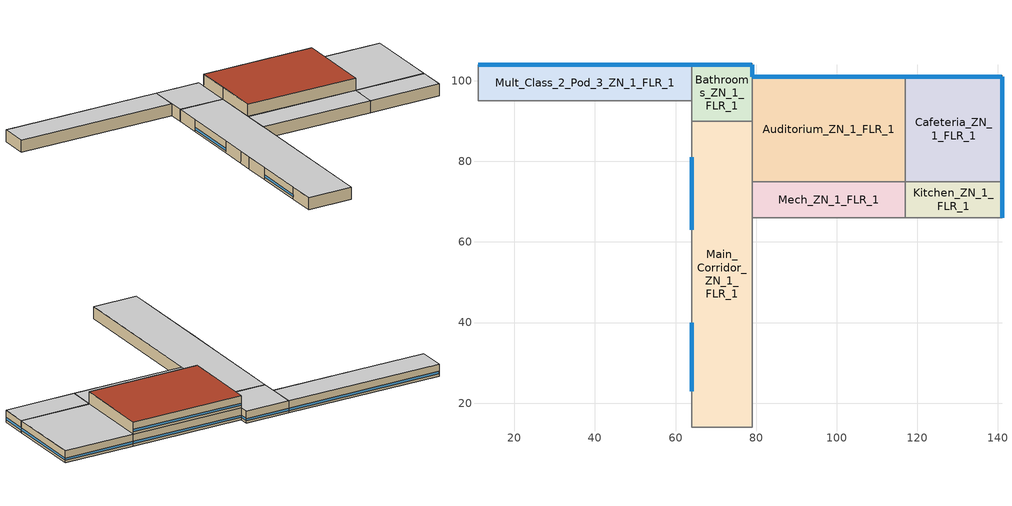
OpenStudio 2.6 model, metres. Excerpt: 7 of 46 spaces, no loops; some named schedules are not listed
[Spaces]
Kitchen_ZN_1_FLR_1
 floor ground: 141,75 141,66 117,66 117,75 z0
 wall outside (BTAP-Ext-Wall-Mass:U-0.183-:{ "cond"=>0.165} adj ext wall insulation): 141,66 141,75 z0:4
 wall to Cafeteria_ZN_1_FLR_1: 141,75 117,75 z0:4
 wall to Aux_Gym_ZN_1_FLR_1: 117,66 141,66 z0:4
 wall to Mech_ZN_1_FLR_1: 117,75 117,66 z0:4
 window: 141,66.03 141,74.97 z0.76:1.57
 ceiling to LIBRARY_MEDIA_CENTER_ZN_1_FLR_2: 141,66 141,75 117,75 117,66 z4
Auditorium_ZN_1_FLR_1
 floor ground: 117,101 117,75 79,75 79,101 z0
 wall outside (BTAP-Ext-Wall-Mass:U-0.183-:{ "cond"=>0.165} adj ext wall insulation): 117,101 79,101 z4:8; 117,101 79,101 z0:4
 wall to LIBRARY_MEDIA_CENTER_ZN_1_FLR_2: 117,75 117,101 z4:8
 wall to Main_Corridor_ZN_1_FLR_1: 79,90 79,75 z0:4
 wall to Cafeteria_ZN_1_FLR_1: 117,75 117,101 z0:4
 wall to Bathrooms_ZN_1_FLR_2: 79,101 79,90 z4:8
 wall to Bathrooms_ZN_1_FLR_1: 79,101 79,90 z0:4
 wall to Main_Corridor_ZN_1_FLR_2: 79,90 79,75 z4:8
 wall to Mech_ZN_1_FLR_2: 79,75 117,75 z4:8
 wall to Mech_ZN_1_FLR_1: 79,75 117,75 z0:4
 window: 116.97,101 79.03,101 z0.76:1.56; 116.97,101 79.03,101 z4.76:5.56
 roof outside (BTAP-Ext-Roof-Metal:U-0.12099999999999998-:{ "cond"=>0.11} adj roof insulation): 117,75 117,101 79,101 79,75 z8
Cafeteria_ZN_1_FLR_1
 floor ground: 141,101 141,75 117,75 117,101 z0
 wall outside (BTAP-Ext-Wall-Mass:U-0.183-:{ "cond"=>0.165} adj ext wall insulation): 141,75 141,101 117,101 z0:4
 window: 141,75.03 141,100.97 / 140.97,101 117.03,101 z0.76:1.56
 ceiling to LIBRARY_MEDIA_CENTER_ZN_1_FLR_2: 141,75 141,101 117,101 117,75 z4
Main_Corridor_ZN_1_FLR_1
 floor ground: 79,90 79,14 64,14 64,90 z0
 wall outside (BTAP-Ext-Wall-Mass:U-0.183-:{ "cond"=>0.165} adj ext wall insulation): 64,81 64,63 / 64,40 64,23 z0:4
 wall to Mult_Class_2_Pod_1_ZN_1_FLR_1: 64,23 64,14 z0:4
 wall to Mult_Class_2_Pod_2_ZN_1_FLR_1: 64,63 64,54 z0:4
 wall to Lobby_ZN_1_FLR_1: 64,14 79,14 z0:4
 wall to Mult_Class_1_Pod_3_ZN_1_FLR_1: 64,90 64,81 z0:4
 wall to Mech_ZN_1_FLR_1: 79,66 79,75 z0:4
 wall to Mult_Class_1_Pod_2_ZN_1_FLR_1: 64,49 64,40 z0:4
 wall to Gym_ZN_1_FLR_1: 79,14 79,66 z0:4
 wall to Corridor_Pod_2_ZN_1_FLR_1: 64,54 64,49 z0:4
 wall to Bathrooms_ZN_1_FLR_1: 79,90 64,90 z0:4
 window: 64,39.97 64,23.03 / 64,80.97 64,63.03 z0.76:1.56
 ceiling to Main_Corridor_ZN_1_FLR_2: 79,14 79,90 64,90 64,14 z4
Bathrooms_ZN_1_FLR_1
 floor ground: 79,104 79,90 64,90 64,104 z0
 wall outside (BTAP-Ext-Wall-Mass:U-0.183-:{ "cond"=>0.165} adj ext wall insulation): 79,101 79,104 64,104 z0:4
 wall to Corridor_Pod_3_ZN_1_FLR_1: 64,95 64,90 z0:4
 wall to Mult_Class_2_Pod_3_ZN_1_FLR_1: 64,104 64,95 z0:4
 window: 79,101.03 79,103.97 z0.76:1.58; 78.97,104 64.03,104 z0.76:1.56
 ceiling to Bathrooms_ZN_1_FLR_2: 79,90 79,104 64,104 64,90 z4
Mult_Class_2_Pod_3_ZN_1_FLR_1
 floor ground: 64,104 64,95 11,95 11,104 z0
 wall outside (BTAP-Ext-Wall-Mass:U-0.183-:{ "cond"=>0.165} adj ext wall insulation): 64,104 11,104 z0:4
 wall to Corner_Class_2_Pod_3_ZN_1_FLR_1: 11,104 11,95 z0:4
 wall to Corridor_Pod_3_ZN_1_FLR_1: 11,95 64,95 z0:4
 window: 63.97,104 11.03,104 z0.76:1.56
 ceiling to Mult_Class_2_Pod_3_ZN_1_FLR_2: 64,95 64,104 11,104 11,95 z4
Mech_ZN_1_FLR_1
 floor ground: 117,75 117,66 79,66 79,75 z0
 wall to Gym_ZN_1_FLR_1: 79,66 117,66 z0:4
 ceiling to Mech_ZN_1_FLR_2: 117,66 117,75 79,75 79,66 z4
[Site]
Yellowknife AP: Latitude {deg}=62.463; Longitude {deg}=-114.44; Time Zone {hr}=-7; Elevation {m}=205.7; Terrain=City
[Building]
SecondarySchool-CAN_NT_Yellowknife.AP.719360_CWEC2016.epw created: 2019-07-24 21:27:58 +0000: North Axis {deg}=0; Default Construction Set=BTAP-Mass at hdd = 8170.0 adj roof insulation adj ext wall insulation; Standards Number of Stories=2; Standards Number of Above Ground Stories=2; Standards Building Type=NECB2017_SecondarySchool
[ClimateZones]
Climate Zone Institution Name 1=ASHRAE; Climate Zone Document Name 1=ANSI/ASHRAE Standard 169; Climate Zone Document Year 1=2006; Climate Zone Institution Name 2=CEC; Climate Zone Document Name 2=California Climate Zone Descriptions; Climate Zone Document Year 2=1995
[Site:WaterMainsTemperature]
Calculation Method=Correlation; Annual Average Outdoor Air Temperature {C}=-3.45833; Maximum Difference In Monthly Average Outdoor Air Temperatures {deltaC}=42.9
[Site:GroundTemperature:BuildingSurface]
19.527, 19.502, 19.536, 19.598, 20.002, 21.64, 22.225, 22.375, 21.449, 20.121, 19.802, 19.633
[SizingPeriod:DesignDay] Barometric Pressure {Pa}=98878; Sky Clearness=0; Rain Indicator=0; Snow Indicator=0; Day of Month=21; Daylight Saving Time Indicator=0; Humidity Indicating Type=Wetbulb; Dry-Bulb Temperature Range Modifier Type=DefaultMultipliers
Name | Maximum Dry-Bulb Temperature {C} | Daily Dry-Bulb Temperature Range {deltaC} | Humidity Indicating Conditions at Maximum Dry-Bulb | Wind Speed {m/s} | Wind Direction {deg} | Month | Day Type | Solar Model Indicator | ASHRAE Taub | ASHRAE Taud
Yellowknife AP Ann Htg 99.6% Condns DB | -40.5 | 0 | -40.5 | 1.7 | 310 | 1 | WinterDesignDay | ASHRAEClearSky
Yellowknife AP Ann Clg .4% Condns DB=>MWB | 25.4 | 7.9 | 16 | 4 | 150 | 7 | SummerDesignDay | ASHRAETau | 0.369 | 2.418
[Material:NoMass] Roughness=Smooth; Thermal Absorptance=0.9; Solar Absorptance=0.7
Name | Thermal Resistance {m2-K/W} | Visible Absorptance
Typical Carpet Pad | 0.21648 | 0.8
Typical Insulation 1 | 6.78179 | 0.7
Typical Insulation 2 | 5.19354 | 0.7
Typical Insulation 3 | 8.26445 | 0.7
Typical Carpet Pad 2 | 2.57255 | 0.8
Typical Carpet Pad 3 | 4.69593 | 0.8
Typical Insulation 4 | 0.714268 | 0.7
Typical Insulation 5 | 0.714286 | 0.7
Typical Insulation 6 R-51.62_R-value 47.0 (ft^2*h*R/Btu) | 8.27718 | 0.7
Typical Insulation 6 R-32.88_R-value 31.0 (ft^2*h*R/Btu) | 5.45942 | 0.7
[Material]
Name | Roughness | Thickness {m} | Conductivity {W/m-K} | Density {kg/m3} | Specific Heat {J/kg-K} | Thermal Absorptance | Solar Absorptance | Visible Absorptance
100mm Normalweight concrete floor | MediumSmooth | 0.1016 | 2.31 | 2322 | 832
G01 13mm gypsum board | Smooth | 0.0127 | 0.16 | 800 | 1090 | 0.9 | 0.7 | 0.5
G05 25mm wood | MediumSmooth | 0.0254 | 0.15 | 608 | 1630 | 0.9 | 0.5 | 0.5
4 in. Normalweight Concrete Floor | MediumRough | 0.1016 | 2.31 | 2322 | 832 | 0.9 | 0.7 | 0.7
1IN Stucco; 1IN Stucco 1 | Smooth | 0.0253 | 0.6918 | 1858 | 837 | 0.9 | 0.7 | 0.92
8IN CONCRETE HW RefBldg; 8IN CONCRETE HW RefBldg 1 | Rough | 0.2032 | 1.311 | 2240 | 836.8 | 0.9 | 0.7 | 0.7
1/2IN Gypsum; 1/2IN Gypsum 1 | Smooth | 0.0127 | 0.16 | 784.9 | 830 | 0.9 | 0.4 | 0.4
Metal Roof Surface; F08 Metal surface; Metal Roof Surface 1 | Smooth | 0.0008 | 45.28 | 7824 | 500 | 0.9 | 0.7 | 0.7
6 in. Normalweight Concrete Floor | MediumRough | 0.1524 | 2.31 | 2322 | 832 | 0.9 | 0.7 | 0.7
[Construction]
BTAP-Int-Floor: 100mm Normalweight concrete floor, Typical Carpet Pad
BTAP-Int-Wall: G01 13mm gypsum board, G01 13mm gypsum board
BTAP-Int-Ceiling: Typical Carpet Pad, 100mm Normalweight concrete floor
BTAP-Ext-DaylightDiffuser: SimpleGlazing
BTAP-Int-Door: G05 25mm wood
BTAP-Ext-Floor-Mass:U-0.142: Typical Insulation 1, 4 in. Normalweight Concrete Floor, Typical Carpet Pad
BTAP-Ext-Wall-Mass:U-0.183: 1IN Stucco, 8IN CONCRETE HW RefBldg, Typical Insulation 2, 1/2IN Gypsum
BTAP-Ext-Roof-Metal:U-0.12099999999999998: Metal Roof Surface, Typical Insulation 3
BTAP-Grnd-Floor-Mass:U-0.379: 6 in. Normalweight Concrete Floor, Typical Carpet Pad 2
BTAP-Grnd-Roof-Mass:U-0.21: 6 in. Normalweight Concrete Floor, Typical Carpet Pad 3
BTAP-Ext-Door:U-1.4: F08 Metal surface, Typical Insulation 4
BTAP-Ext-OverHeadDoor:U-1.4: Typical Insulation 5
BTAP-Ext-DaylightDiffuser:U=0.140 SHGC=0.600: SimpleGlazing:U=0.140 SHGC=0.600
BTAP-Ext-Roof-Metal:U-0.12099999999999998-:{ "cond"=>0.11} adj roof insulation: Metal Roof Surface 1, Typical Insulation 6 R-51.62_R-value 47.0 (ft^2*h*R/Btu)
BTAP-Ext-Wall-Mass:U-0.183-:{ "cond"=>0.165} adj ext wall insulation: 1IN Stucco 1, 8IN CONCRETE HW RefBldg 1, Typical Insulation 6 R-32.88_R-value 31.0 (ft^2*h*R/Btu), 1/2IN Gypsum 1
[DefaultConstructionSet] Default Interior Surface Constructions=Default Surface Constructions 2; Default Ground Contact Surface Constructions=BTAP-Mass at hdd = 8170.0 1; Default Exterior SubSurface Constructions=BTAP-Mass at hdd = 8170.0; Default Interior SubSurface Constructions=Default Sub Surface Constructions 2; Interior Partition Construction=BTAP-Int-Door
Name | Default Exterior Surface Constructions
BTAP-Mass at hdd = 8170.0 | BTAP-Mass at hdd = 8170.0
BTAP-Mass at hdd = 8170.0 adj roof insulation adj ext wall insulation | BTAP-Mass at hdd = 8170.0 adj roof insulation adj ext wall insulation
[DefaultSurfaceConstructions]
Name | Floor Construction | Wall Construction | Roof Ceiling Construction
Default Surface Constructions 2 | BTAP-Int-Floor | BTAP-Int-Wall | BTAP-Int-Ceiling
BTAP-Mass at hdd = 8170.0; BTAP-Mass at hdd = 8170.0 adj roof insulation adj ext wall insulation | BTAP-Ext-Floor-Mass:U-0.142 | BTAP-Ext-Wall-Mass:U-0.183 | BTAP-Ext-Roof-Metal:U-0.12099999999999998
BTAP-Mass at hdd = 8170.0 1 | BTAP-Grnd-Floor-Mass:U-0.379 | BTAP-Grnd-Roof-Mass:U-0.21 | BTAP-Grnd-Roof-Mass:U-0.21
[DefaultSubSurfaceConstructions]
Name | Fixed Window Construction | Operable Window Construction | Door Construction | Glass Door Construction | Overhead Door Construction | Skylight Construction | Tubular Daylight Dome Construction | Tubular Daylight Diffuser Construction
Default Sub Surface Constructions 2 | BTAP-Ext-DaylightDiffuser | BTAP-Ext-DaylightDiffuser | BTAP-Int-Door
BTAP-Mass at hdd = 8170.0 | BTAP-Ext-DaylightDiffuser:U=0.140 SHGC=0.600 | BTAP-Ext-DaylightDiffuser:U=0.140 SHGC=0.600 | BTAP-Ext-Door:U-1.4 | BTAP-Ext-DaylightDiffuser:U=0.140 SHGC=0.600 | BTAP-Ext-OverHeadDoor:U-1.4 | BTAP-Ext-DaylightDiffuser:U=0.140 SHGC=0.600 | BTAP-Ext-DaylightDiffuser:U=0.140 SHGC=0.600 | BTAP-Ext-DaylightDiffuser:U=0.140 SHGC=0.600
[WindowMaterial:SimpleGlazingSystem] Solar Heat Gain Coefficient=0.6; Visible Transmittance=0.21
Name | U-Factor {W/m2-K}
SimpleGlazing | 2.2
SimpleGlazing:U=0.140 SHGC=0.600 | 1.4
[Space] Building Story=Building Story 1; Part of Total Floor Area=Yes
Name | Space Type | Thermal Zone
Kitchen_ZN_1_FLR_1 | Space Function Food preparation area | ALL_ST=Food preparation area_FL=Building Story 1_SCH=B
Auditorium_ZN_1_FLR_1 | Space Function Audience seating area permanent - auditorium | ALL_ST=Audience seating area permanent - auditorium_FL=Building Story 1_SCH=C
Cafeteria_ZN_1_FLR_1 | Space Function Conference/Meeting/Multi-purpose room | ALL_ST=Conference/Meeting/Multi-purpose room_FL=Building Story 1_SCH=C
Mech_ZN_1_FLR_1 | Space Function Electrical/Mechanical room-sch-D | WILD_ST=Electrical/Mechanical room-sch-D_FL=Building Story 1_SCH=D
Main_Corridor_ZN_1_FLR_1 | Space Function Corridor/Transition area other-sch-D | WILD_ST=Corridor/Transition area other-sch-D_FL=Building Story 1_SCH=D
Bathrooms_ZN_1_FLR_1 | Space Function Washroom - other-sch-D | WET_ST=Washroom - other-sch-D_FL=Building Story 1_SCHD
Mult_Class_2_Pod_3_ZN_1_FLR_1 | Space Function Classroom/Lecture hall/Training room other | ALL_ST=Classroom/Lecture hall/Training room other_FL=Building Story 1_SCH=D 1
[BuildingStory]
Building Story 1: Nominal Z Coordinate {m}=0
[SpaceType] Standards Building Type=Space Function
Name | Default Schedule Set | Design Specification Outdoor Air Object | Standards Space Type
Space Function Audience seating area permanent - auditorium | Space Function Audience seating area permanent - auditorium Schedule Set | Space Function Audience seating area permanent - auditorium Ventilation | Audience seating area permanent - auditorium
Space Function Washroom - other-sch-D | Space Function Washroom - other-sch-D Schedule Set | Space Function Washroom - other-sch-D Ventilation | Washroom - other-sch-D
Space Function Conference/Meeting/Multi-purpose room | Space Function Conference/Meeting/Multi-purpose room Schedule Set | Space Function Conference/Meeting/Multi-purpose room Ventilation | Conference/Meeting/Multi-purpose room
Space Function Classroom/Lecture hall/Training room other | Space Function Classroom/Lecture hall/Training room other Schedule Set | Space Function Classroom/Lecture hall/Training room other Ventilation | Classroom/Lecture hall/Training room other
Space Function Corridor/Transition area other-sch-D | Space Function Corridor/Transition area other-sch-D Schedule Set | Space Function Corridor/Transition area other-sch-D Ventilation | Corridor/Transition area other-sch-D
Space Function Food preparation area | Space Function Food preparation area Schedule Set | Space Function Food preparation area Ventilation | Food preparation area
Space Function Electrical/Mechanical room-sch-D | Space Function Electrical/Mechanical room-sch-D Schedule Set | Space Function Electrical/Mechanical room-sch-D Ventilation | Electrical/Mechanical room-sch-D
[People:Definition] Number of People Calculation Method=People/Area; Fraction Radiant=0.3
Name | People per Space Floor Area {person/m2}
Space Function Audience seating area permanent - auditorium People Definition; Space Function Conference/Meeting/Multi-purpose room People Definition | 0.200073
Space Function Classroom/Lecture hall/Training room other People Definition | 0.133382
Space Function Corridor/Transition area other-sch-D People Definition | 0.0100036
Space Function Electrical/Mechanical room-sch-D People Definition | 0.00500182
Space Function Food preparation area People Definition | 0.0500182
Space Function Washroom - other-sch-D People Definition | 0.0333454
[People] Work Efficiency Schedule=Work Efficiency Schedule; Clothing Insulation Schedule=Clothing Schedule; Air Velocity Schedule=Air Velocity Schedule; Multiplier=1
Name | People Definition | Space or SpaceType
Space Function Audience seating area permanent - auditorium People | Space Function Audience seating area permanent - auditorium People Definition | Space Function Audience seating area permanent - auditorium
Space Function Classroom/Lecture hall/Training room other People | Space Function Classroom/Lecture hall/Training room other People Definition | Space Function Classroom/Lecture hall/Training room other
Space Function Conference/Meeting/Multi-purpose room People | Space Function Conference/Meeting/Multi-purpose room People Definition | Space Function Conference/Meeting/Multi-purpose room
Space Function Corridor/Transition area other-sch-D People | Space Function Corridor/Transition area other-sch-D People Definition | Space Function Corridor/Transition area other-sch-D
Space Function Electrical/Mechanical room-sch-D People | Space Function Electrical/Mechanical room-sch-D People Definition | Space Function Electrical/Mechanical room-sch-D
Space Function Food preparation area People | Space Function Food preparation area People Definition | Space Function Food preparation area
Space Function Washroom - other-sch-D People | Space Function Washroom - other-sch-D People Definition | Space Function Washroom - other-sch-D
[Lights:Definition] Design Level Calculation Method=Watts/Area; Fraction Radiant=0.5; Fraction Visible=0.2
Name | Watts per Space Floor Area {W/m2}
Space Function Audience seating area permanent - auditorium Lights Definition-new | 6.5
Space Function Classroom/Lecture hall/Training room other Lights Definition-new | 7.6
Space Function Conference/Meeting/Multi-purpose room Lights Definition-new | 10.5
Space Function Corridor/Transition area other-sch-D Lights Definition-new | 4.4
Space Function Electrical/Mechanical room-sch-D Lights Definition | 4.60167
Space Function Food preparation area Lights Definition-new | 11.7
Space Function Washroom - other-sch-D Lights Definition-new | 6.8
[Lights] Fraction Replaceable=1
Name | Lights Definition | Space or SpaceType
Space Function Audience seating area permanent - auditorium Lights | Space Function Audience seating area permanent - auditorium Lights Definition-new | Space Function Audience seating area permanent - auditorium
Space Function Classroom/Lecture hall/Training room other Lights | Space Function Classroom/Lecture hall/Training room other Lights Definition-new | Space Function Classroom/Lecture hall/Training room other
Space Function Conference/Meeting/Multi-purpose room Lights | Space Function Conference/Meeting/Multi-purpose room Lights Definition-new | Space Function Conference/Meeting/Multi-purpose room
Space Function Corridor/Transition area other-sch-D Lights | Space Function Corridor/Transition area other-sch-D Lights Definition-new | Space Function Corridor/Transition area other-sch-D
Space Function Electrical/Mechanical room-sch-D Lights | Space Function Electrical/Mechanical room-sch-D Lights Definition | Space Function Electrical/Mechanical room-sch-D
Space Function Food preparation area Lights | Space Function Food preparation area Lights Definition-new | Space Function Food preparation area
Space Function Washroom - other-sch-D Lights | Space Function Washroom - other-sch-D Lights Definition-new | Space Function Washroom - other-sch-D
[ElectricEquipment:Definition] Design Level Calculation Method=Watts/Area; Fraction Radiant=0.5
Name | Watts per Space Floor Area {W/m2}
Space Function Audience seating area permanent - auditorium Elec Equip Definition - 30.0 percent reduction | 1.75064
Space Function Washroom - other-sch-D Elec Equip Definition - 30.0 percent reduction; Space Function Electrical/Mechanical room-sch-D Elec Equip Definition - 30.0 percent reduction; Space Function Conference/Meeting/Multi-purpose room Elec Equip Definition - 30.0 percent reduction | 0.700254
Space Function Classroom/Lecture hall/Training room other Elec Equip Definition - 30.0 percent reduction | 3.50127
Space Function Food preparation area Elec Equip Definition - 30.0 percent reduction | 7.00254
[ElectricEquipment]
Name | Electric Equipment Definition | Space or SpaceType
Space Function Audience seating area permanent - auditorium Elec Equip 30.0 percent reduction | Space Function Audience seating area permanent - auditorium Elec Equip Definition - 30.0 percent reduction | Space Function Audience seating area permanent - auditorium
Space Function Classroom/Lecture hall/Training room other Elec Equip 30.0 percent reduction | Space Function Classroom/Lecture hall/Training room other Elec Equip Definition - 30.0 percent reduction | Space Function Classroom/Lecture hall/Training room other
Space Function Conference/Meeting/Multi-purpose room Elec Equip 30.0 percent reduction | Space Function Conference/Meeting/Multi-purpose room Elec Equip Definition - 30.0 percent reduction | Space Function Conference/Meeting/Multi-purpose room
Space Function Electrical/Mechanical room-sch-D Elec Equip 30.0 percent reduction | Space Function Electrical/Mechanical room-sch-D Elec Equip Definition - 30.0 percent reduction | Space Function Electrical/Mechanical room-sch-D
Space Function Food preparation area Elec Equip 30.0 percent reduction | Space Function Food preparation area Elec Equip Definition - 30.0 percent reduction | Space Function Food preparation area
Space Function Washroom - other-sch-D Elec Equip 30.0 percent reduction | Space Function Washroom - other-sch-D Elec Equip Definition - 30.0 percent reduction | Space Function Washroom - other-sch-D
[DesignSpecification:OutdoorAir] Outdoor Air Method=Sum; Outdoor Air Flow per Person {m3/s-person}=0; Outdoor Air Flow Rate {m3/s}=0; Outdoor Air Flow Air Changes per Hour {1/hr}=0
Name | Outdoor Air Flow per Floor Area {m3/s-m2}
Space Function Audience seating area permanent - auditorium Ventilation | 0.0041148
Space Function Classroom/Lecture hall/Training room other Ventilation | 0.00278384
Space Function Conference/Meeting/Multi-purpose room Ventilation | 0.0015748
Space Function Corridor/Transition area other-sch-D Ventilation; Space Function Electrical/Mechanical room-sch-D Ventilation; Space Function Washroom - other-sch-D Ventilation | 0.0003048
Space Function Food preparation area Ventilation | 0.0013716
[DefaultScheduleSet] People Activity Level Schedule=NECB-Activity; Infiltration Schedule=Always On
Name | Number of People Schedule | Lighting Schedule | Electric Equipment Schedule
Space Function Audience seating area permanent - auditorium Schedule Set | NECB-C-Occupancy | NECB-C-Lighting | NECB-C-Electric-Equipment
Space Function Classroom/Lecture hall/Training room other Schedule Set; Space Function Washroom - other-sch-D Schedule Set | NECB-D-Occupancy | NECB-D-Occupancy-NECB-D-Lighting-0.5-0.0-0.67-Light Ruleset | NECB-D-Electric-Equipment
Space Function Conference/Meeting/Multi-purpose room Schedule Set | NECB-C-Occupancy | NECB-C-Occupancy-NECB-C-Lighting-0.5-0.0-0.67-Light Ruleset | NECB-C-Electric-Equipment
Space Function Corridor/Transition area other-sch-D Schedule Set; Space Function Electrical/Mechanical room-sch-D Schedule Set | NECB-D-Occupancy | NECB-D-Lighting | NECB-D-Electric-Equipment
Space Function Food preparation area Schedule Set | NECB-B-Occupancy | NECB-B-Occupancy-NECB-B-Lighting-0.0-0.0-0.67-Light Ruleset | NECB-B-Electric-Equipment
[ThermostatSetpoint:DualSetpoint]
Name | Heating Setpoint Temperature Schedule | Cooling Setpoint Temperature Schedule
Space Function Washroom - other-sch-D Thermostat 5; Space Function Classroom/Lecture hall/Training room other Thermostat 53; Space Function Corridor/Transition area other-sch-D Thermostat 18; Space Function Electrical/Mechanical room-sch-D Thermostat 5 | NECB-D-Thermostat Setpoint-Heating | NECB-D-Thermostat Setpoint-Cooling
Space Function Audience seating area permanent - auditorium Thermostat 3; Space Function Conference/Meeting/Multi-purpose room Thermostat 3 | NECB-C-Thermostat Setpoint-Heating | NECB-C-Thermostat Setpoint-Cooling
Space Function Food preparation area Thermostat 3 | NECB-B-Thermostat Setpoint-Heating | NECB-B-Thermostat Setpoint-Cooling
[SpaceInfiltration:DesignFlowRate] Schedule=Always On Discrete; Design Flow Rate Calculation Method=Flow/ExteriorArea; Flow per Exterior Surface Area {m3/s-m2}=0.000249407; Constant Term Coefficient=0; Temperature Term Coefficient=0; Velocity Term Coefficient=0.224; Velocity Squared Term Coefficient=0
Name | Space or SpaceType
Auditorium_ZN_1_FLR_1 Infiltration | Auditorium_ZN_1_FLR_1
Bathrooms_ZN_1_FLR_1 Infiltration | Bathrooms_ZN_1_FLR_1
Cafeteria_ZN_1_FLR_1 Infiltration | Cafeteria_ZN_1_FLR_1
Kitchen_ZN_1_FLR_1 Infiltration | Kitchen_ZN_1_FLR_1
Main_Corridor_ZN_1_FLR_1 Infiltration | Main_Corridor_ZN_1_FLR_1
Mult_Class_2_Pod_3_ZN_1_FLR_1 Infiltration | Mult_Class_2_Pod_3_ZN_1_FLR_1
[ThermalZone] Use Ideal Air Loads=No
Name | Thermostat
WET_ST=Washroom - other-sch-D_FL=Building Story 1_SCHD | Space Function Washroom - other-sch-D Thermostat 5
ALL_ST=Classroom/Lecture hall/Training room other_FL=Building Story 1_SCH=D 1 | Space Function Classroom/Lecture hall/Training room other Thermostat 53
ALL_ST=Audience seating area permanent - auditorium_FL=Building Story 1_SCH=C | Space Function Audience seating area permanent - auditorium Thermostat 3
ALL_ST=Food preparation area_FL=Building Story 1_SCH=B | Space Function Food preparation area Thermostat 3
ALL_ST=Conference/Meeting/Multi-purpose room_FL=Building Story 1_SCH=C | Space Function Conference/Meeting/Multi-purpose room Thermostat 3
WILD_ST=Corridor/Transition area other-sch-D_FL=Building Story 1_SCH=D | Space Function Corridor/Transition area other-sch-D Thermostat 18
WILD_ST=Electrical/Mechanical room-sch-D_FL=Building Story 1_SCH=D | Space Function Electrical/Mechanical room-sch-D Thermostat 5
[AvailabilityManager:NightCycle] Control Type=CycleOnAny; Thermostat Tolerance {deltaC}=1; Cycling Run Time {s}=3600
Availability Manager Night Cycle 1; Availability Manager Night Cycle 2; Availability Manager Night Cycle 3; Availability Manager Night Cycle 4; Availability Manager Night Cycle 5; Availability Manager Night Cycle 6; Availability Manager Night Cycle 7; Availability Manager Night Cycle 8; Availability Manager Night Cycle 9; Availability Manager Night Cycle 10; Availability Manager Night Cycle 11; Availability Manager Night Cycle 12; Availability Manager Night Cycle 13; Availability Manager Night Cycle 14; Availability Manager Night Cycle 15; Availability Manager Night Cycle 16; Availability Manager Night Cycle 17; Availability Manager Night Cycle 18; Availability Manager Night Cycle 19; Availability Manager Night Cycle 20
[Schedule:Constant]
Always On Discrete: Value=1
